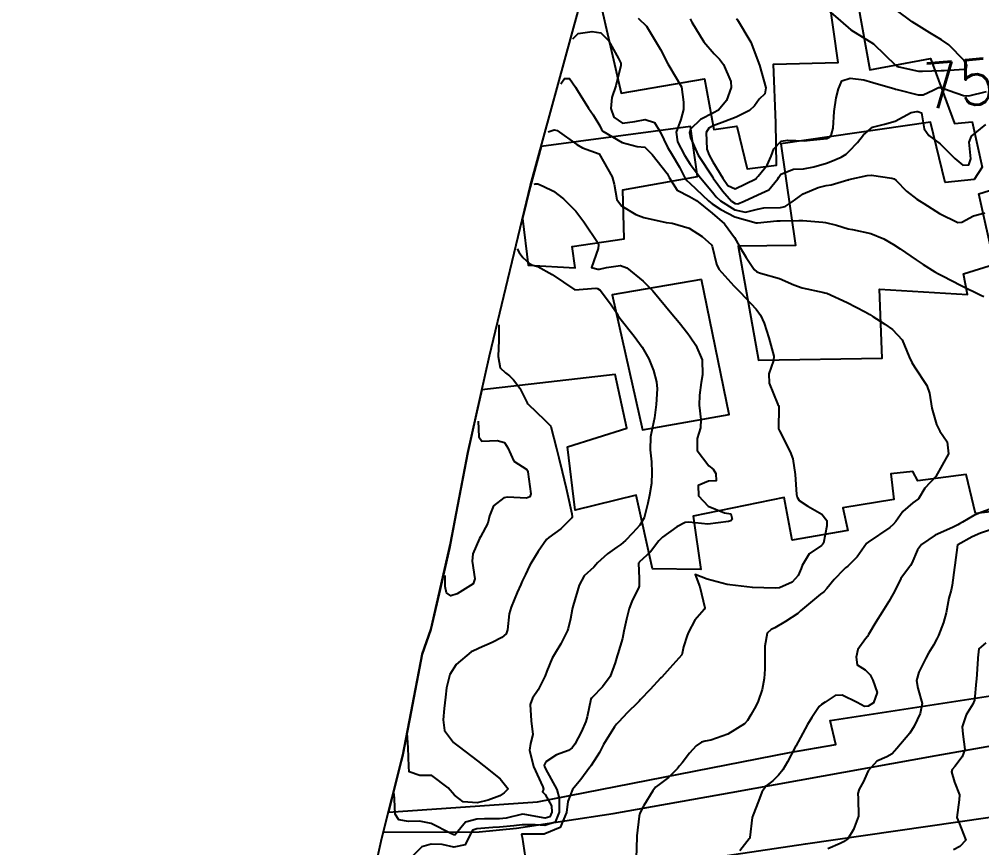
# Model space of a CAD drawing. Header units: metres. Extents: x 318500 to 325275, y 7408834 to 7428799.
# Drawn here: x 323216.5 to 323301.2, y 7419530.1 to 7419603 of the extents above; entities that cross this region are included whole.
import ezdxf
from ezdxf.enums import TextEntityAlignment as Align

# ---------------------------------------------------------------- set-up
doc = ezdxf.new("R2010")
doc.units = ezdxf.units.M
doc.header["$MEASUREMENT"] = 0
for name, color, linetype in [('Area', 45, 'Continuous'), ('Cotas', 45, 'Continuous'), ('Curvas de Nivel 1m', 11, 'Continuous'), ('Curvas de Nivel 5m', 15, 'Continuous'), ('Edificações', 30, 'Continuous'), ('Vias Primárias', 230, 'Continuous')]:
    doc.layers.add(name, color=color, linetype=linetype)
doc.styles.add('Style-STANDARD', font='STANDARD.shx')

msp = doc.modelspace()

# ---------------------------------------------------------------- linework, layer by layer
at = {"layer": 'Area'}
msp.add_lwpolyline([(323239.27, 7419489.734), (323239.297, 7419490.96), (323239.665, 7419493.183), (323240.208, 7419496.346), (323242.422, 7419505.631), (323245.536, 7419518.117), (323247.356, 7419526.281), (323248.386, 7419530.887), (323250.212, 7419538.23), (323251.931, 7419547.099), (323252.704, 7419549.263), (323254.433, 7419556.865), (323255.932, 7419564.857), (323257.844, 7419573.377), (323261.466, 7419588.397), (323265.657, 7419603.705)], dxfattribs=at)
at = {"layer": 'Curvas de Nivel 1m', "flags": 128}
for points, elevation in [([(323287.693, 7419603.784), (323288.76, 7419602.874), (323289.668, 7419602.075), (323291.65, 7419600.83), (323293.631, 7419598.941), (323293.701, 7419598.88), (323293.901, 7419598.806), (323295.625, 7419598.432), (323295.971, 7419598.429), (323297.626, 7419598.485), (323297.892, 7419598.482), (323299.628, 7419598.608), (323299.722, 7419598.635), (323299.848, 7419598.727), (323299.88, 7419598.974), (323299.636, 7419599.363), (323298.304, 7419600.743), (323297.657, 7419601.197), (323296.633, 7419601.798), (323295.674, 7419602.382), (323295.076, 7419602.789), (323293.695, 7419603.814)], 754), ([(323270.948, 7419603.107), (323271.669, 7419602.396), (323272.479, 7419601.088), (323272.897, 7419600.336), (323273.55, 7419599.071), (323273.628, 7419598.944), (323274.749, 7419597.053), (323274.932, 7419595.697), (323274.943, 7419595.049), (323274.693, 7419594.184), (323274.281, 7419593.059), (323274.394, 7419592.201), (323275.008, 7419591.048), (323275.508, 7419590.249), (323276.43, 7419589.031), (323277.478, 7419587.791), (323277.823, 7419587.364), (323278.182, 7419587.009), (323279.459, 7419586.228), (323280.405, 7419586.027), (323281.46, 7419586.29), (323282.01, 7419586.406), (323283.462, 7419586.428), (323283.886, 7419586.511), (323284.49, 7419586.925), (323285.477, 7419587.624), (323286.78, 7419588.188), (323287.485, 7419588.359), (323287.925, 7419588.436), (323289.412, 7419588.861), (323289.474, 7419588.876), (323289.49, 7419588.883), (323291.099, 7419589.233), (323291.497, 7419589.287), (323293.284, 7419589.021), (323293.492, 7419588.946), (323293.666, 7419588.807), (323294.568, 7419587.876), (323295.474, 7419587.176), (323295.714, 7419587.018), (323296.084, 7419586.771), (323297.457, 7419585.904), (323299.071, 7419585.109), (323299.446, 7419585.137), (323300.47, 7419585.7), (323301.459, 7419585.957)], 757), ([(323275.517, 7419603.052), (323275.675, 7419602.746), (323276.724, 7419601.029), (323277.639, 7419599.948), (323278.111, 7419599.489), (323278.454, 7419599.008), (323279.095, 7419597.511), (323279.136, 7419596.997), (323278.727, 7419595.859), (323278.024, 7419595.013), (323277.567, 7419594.767), (323276.421, 7419594.171), (323275.553, 7419593.312), (323275.453, 7419593.041), (323275.543, 7419592.556), (323276.237, 7419591.033), (323277.492, 7419589.12), (323277.559, 7419589.019), (323278.354, 7419587.882), (323279.15, 7419586.995), (323279.467, 7419586.781), (323279.716, 7419586.737), (323280.278, 7419586.978), (323281.476, 7419587.534), (323282.446, 7419587.985), (323283.24, 7419588.943), (323283.322, 7419589.112), (323283.497, 7419589.378), (323284.628, 7419589.798), (323285.504, 7419589.832), (323286.403, 7419590), (323287.512, 7419590.342), (323287.91, 7419590.48), (323288.816, 7419590.867), (323289.254, 7419591.133), (323289.528, 7419591.375), (323290.24, 7419592.149), (323290.786, 7419592.841), (323291.557, 7419593.508), (323292.62, 7419593.759), (323293.562, 7419594.018), (323294.985, 7419594.789), (323295.461, 7419594.893), (323295.572, 7419594.887), (323295.872, 7419594.775), (323296.132, 7419593.347), (323296.523, 7419592.765), (323297.539, 7419592.023), (323298.816, 7419590.737), (323299.512, 7419590.17), (323300.05, 7419590.184), (323300.228, 7419590.719), (323300.077, 7419592.187), (323300.292, 7419592.719), (323301.56, 7419593.749)], 756), ([(323265.18, 7419601.28), (323265.659, 7419601.748), (323266.906, 7419601.917), (323267.66, 7419601.807), (323268.337, 7419601.14), (323269.201, 7419599.552), (323269.418, 7419599.123), (323269.429, 7419598.934), (323268.981, 7419597.129), (323268.619, 7419596.1), (323268.542, 7419595.135), (323268.804, 7419594.373), (323269.557, 7419593.841), (323270.66, 7419594.008), (323271.561, 7419594.164), (323272.392, 7419593.921), (323272.872, 7419593.08), (323273.53, 7419591.743), (323273.943, 7419591.064), (323274.577, 7419589.98), (323275.057, 7419589.046), (323275.239, 7419588.796), (323275.485, 7419588.578), (323277.137, 7419587.023), (323277.466, 7419586.747), (323278.218, 7419586.249), (323279.449, 7419585.607), (323281.326, 7419585.078), (323281.442, 7419585.069), (323283.142, 7419585.245), (323283.445, 7419585.252), (323285.079, 7419585.282), (323285.446, 7419585.297), (323287.195, 7419585.132), (323287.443, 7419585.1), (323288.392, 7419584.87), (323289.436, 7419584.56), (323289.803, 7419584.486), (323291.43, 7419584.14), (323292.578, 7419583.657), (323293.416, 7419583.17), (323294.014, 7419582.794), (323295.401, 7419581.835), (323296.028, 7419581.402), (323297.071, 7419580.755), (323297.387, 7419580.579), (323297.723, 7419580.407), (323299.372, 7419579.552), (323301.118, 7419578.702), (323301.358, 7419578.588)], 758), ([(323264.13, 7419597.33), (323264.47, 7419597.788), (323264.906, 7419597.793), (323265.426, 7419597.01), (323265.593, 7419596.737), (323266.578, 7419595.165), (323266.981, 7419594.578), (323267.555, 7419593.618), (323267.704, 7419593.3), (323267.833, 7419593.146), (323269.536, 7419592.162), (323270.846, 7419591.791), (323271.53, 7419591.745), (323272.16, 7419591.09), (323273.495, 7419589.43), (323273.682, 7419589.067), (323274.369, 7419587.946), (323275.474, 7419587.406), (323276.074, 7419587.034), (323277.454, 7419585.92), (323278.529, 7419585.004), (323279.422, 7419583.783), (323279.872, 7419582.983), (323280.451, 7419582.024), (323281.144, 7419580.964), (323281.387, 7419580.758), (323281.705, 7419580.637), (323283.379, 7419580.191), (323284.659, 7419579.632), (323285.367, 7419579.349), (323287.299, 7419578.943), (323287.361, 7419578.929), (323287.545, 7419578.878), (323289.348, 7419578.057), (323290.936, 7419577.236), (323291.333, 7419577.009), (323291.613, 7419576.826), (323292.656, 7419576.143), (323293.319, 7419575.692), (323294.173, 7419574.791), (323294.797, 7419573.276), (323295.035, 7419572.782), (323295.274, 7419572.403), (323296.347, 7419570.764), (323296.577, 7419570.093), (323296.78, 7419568.757), (323297.208, 7419567.309), (323297.499, 7419566.746), (323298.13, 7419565.792), (323298.256, 7419564.734), (323297.15, 7419562.75), (323296.181, 7419561.717), (323295.614, 7419560.773), (323295.336, 7419560.557), (323295.115, 7419560.427), (323294.24, 7419559.652), (323293.612, 7419558.795), (323293.379, 7419558.505), (323293.085, 7419558.26), (323291.2, 7419556.957), (323291.07, 7419556.863), (323291.044, 7419556.83), (323290.232, 7419555.662), (323289.395, 7419554.855), (323289.196, 7419554.7), (323289.035, 7419554.554), (323288.204, 7419553.686), (323287.56, 7419552.875), (323287.294, 7419552.59), (323287.005, 7419552.37), (323285.221, 7419550.907), (323285.103, 7419550.793), (323284.987, 7419550.688), (323283.915, 7419549.987), (323282.967, 7419549.432), (323282.648, 7419549.26), (323282.295, 7419548.947), (323282.091, 7419547.801), (323282.09, 7419546.948), (323282.084, 7419545.783), (323282.038, 7419544.949), (323281.851, 7419543.995), (323281.509, 7419542.954), (323281.303, 7419542.526), (323280.862, 7419541.765), (323280.569, 7419541.25), (323280.312, 7419540.968), (323278.841, 7419540.047), (323277.337, 7419539.514), (323276.834, 7419539.427), (323276.515, 7419539.341), (323276.062, 7419539.028), (323275.474, 7419538.38), (323274.808, 7419537.545), (323274.583, 7419537.264), (323274.399, 7419537.046), (323273.618, 7419536.227), (323272.778, 7419535.625), (323272.459, 7419535.391), (323272.231, 7419535.078), (323271.438, 7419533.771), (323271.087, 7419533.095), (323271.017, 7419532.825), (323270.821, 7419531.098), (323270.813, 7419531.004), (323270.769, 7419529.099)], 759), ([(323261.79, 7419588.47), (323261.908, 7419588.516), (323262.121, 7419588.503), (323262.583, 7419588.32), (323263.477, 7419587.868), (323264.381, 7419587.191), (323265.454, 7419586.097), (323266.168, 7419585.169), (323267.412, 7419583.292), (323267.46, 7419583.149), (323267.407, 7419582.817), (323266.845, 7419581.158), (323267.388, 7419581.011), (323267.535, 7419581), (323268.162, 7419581.138), (323269.392, 7419581.328), (323269.947, 7419581.114), (323271.373, 7419579.95), (323272.244, 7419579.087), (323273.34, 7419577.751), (323273.915, 7419577.061), (323274.564, 7419576.293), (323275.313, 7419575.336), (323275.526, 7419575.038), (323276.026, 7419574.306), (323276.582, 7419573.027), (323276.593, 7419571.694), (323276.5, 7419571.028), (323276.355, 7419569.913), (323276.319, 7419569.029), (323276.47, 7419567.768), (323276.444, 7419567.028), (323276.128, 7419566.088), (323276.139, 7419565.03), (323277.157, 7419563.692), (323277.537, 7419563.398), (323277.789, 7419563.01), (323277.797, 7419562.354), (323277.14, 7419562.34), (323276.212, 7419561.951), (323276.258, 7419561.029), (323277.107, 7419560.138), (323278.543, 7419559.553), (323279.097, 7419559.451), (323279.212, 7419558.988), (323279.089, 7419558.852), (323278.883, 7419558.788), (323277.085, 7419558.543), (323275.4, 7419558.723), (323275.087, 7419558.695), (323274.338, 7419558.307), (323273.073, 7419557.404), (323272.761, 7419557.075), (323272.018, 7419556.123), (323271.041, 7419555.186), (323270.995, 7419555.146), (323270.969, 7419555.101), (323271.02, 7419553.75), (323271.039, 7419553.1), (323271.009, 7419552.99), (323270.374, 7419551.728), (323270.161, 7419551.108), (323269.916, 7419550.17), (323269.693, 7419549.113), (323269.573, 7419548.491), (323269.156, 7419547.118), (323269.097, 7419546.949), (323268.922, 7419546.322), (323268.464, 7419545.127), (323267.796, 7419544.237), (323266.882, 7419543.297), (323266.814, 7419543.218), (323266.785, 7419543.151), (323266.442, 7419541.57), (323266.332, 7419541.158), (323265.954, 7419540.276), (323265.358, 7419539.172), (323265.145, 7419538.855), (323264.821, 7419538.611), (323263.762, 7419538.245), (323262.806, 7419537.631), (323262.677, 7419537.327), (323262.696, 7419537.202), (323262.797, 7419536.989), (323263.769, 7419535.19), (323263.995, 7419534.42), (323263.991, 7419533.181), (323263.624, 7419532.299), (323262.732, 7419532.009), (323261.87, 7419532.076), (323260.733, 7419532.075), (323259.991, 7419531.977), (323258.729, 7419531.866), (323258.152, 7419531.835), (323256.726, 7419531.708), (323256.4, 7419531.61), (323256.181, 7419531.288), (323255.702, 7419530.298), (323254.702, 7419530.1), (323253.695, 7419530.33), (323252.706, 7419530.382), (323251.909, 7419530.135), (323251.097, 7419529.354)], 761), ([(323260.29, 7419582.79), (323260.479, 7419582.472), (323260.784, 7419582.018), (323261.392, 7419581.469), (323261.558, 7419581.394), (323262.106, 7419581.219), (323263.38, 7419580.532), (323265.36, 7419579.18), (323267.202, 7419579.313), (323267.362, 7419579.287), (323267.587, 7419579.147), (323268.52, 7419577.954), (323269.05, 7419577.124), (323269.149, 7419576.944), (323269.326, 7419576.686), (323270.602, 7419575.107), (323271.295, 7419574.126), (323271.892, 7419573.091), (323272.279, 7419572.07), (323272.546, 7419571.081), (323272.615, 7419570.45), (323272.53, 7419569.08), (323272.381, 7419567.914), (323272.199, 7419567.085), (323272.032, 7419566.243), (323272.01, 7419565.087), (323272.106, 7419564.032), (323272.153, 7419563.085), (323272.108, 7419562.113), (323271.936, 7419561.088), (323271.802, 7419560.397), (323271.466, 7419559.094), (323271.084, 7419558.47), (323270.436, 7419557.747), (323269.817, 7419557.113), (323269.414, 7419556.767), (323269.061, 7419556.506), (323268.251, 7419555.933), (323267.374, 7419555.145), (323267.221, 7419554.963), (323267.034, 7419554.764), (323266.193, 7419553.992), (323265.737, 7419553.169), (323265.207, 7419551.392), (323265.148, 7419551.178), (323265.12, 7419551.046), (323264.976, 7419550.218), (323264.793, 7419549.351), (323264.734, 7419549.182), (323264.123, 7419548.007), (323263.632, 7419547.193), (323263.385, 7419546.735), (323262.914, 7419545.604), (323262.748, 7419545.202), (323262.132, 7419543.97), (323261.641, 7419543.219), (323261.439, 7419542.654), (323261.533, 7419541.22), (323261.658, 7419540.038), (323261.463, 7419539.22), (323261.389, 7419538.654), (323261.726, 7419537.216), (323262.558, 7419535.419), (323262.595, 7419535.203), (323262.531, 7419534.967), (323262.765, 7419534.75), (323263.308, 7419533.747), (323263.35, 7419533.191), (323263.171, 7419532.766), (323262.742, 7419532.657), (323260.978, 7419532.995), (323260.747, 7419533.002), (323259.318, 7419532.668), (323258.74, 7419532.609), (323257.42, 7419532.589), (323256.739, 7419532.568), (323255.734, 7419532.296), (323254.908, 7419531.307), (323254.833, 7419531.193), (323254.718, 7419531.178), (323254.444, 7419531.313), (323252.733, 7419532.199), (323251.687, 7419532.394), (323250.735, 7419532.373), (323249.882, 7419532.518), (323249.563, 7419533.023), (323249.516, 7419533.675), (323249.49, 7419534.298), (323249.45, 7419534.82)], 762), ([(323258.69, 7419576.11), (323258.668, 7419574.743), (323258.63, 7419573.304), (323258.793, 7419572.314), (323259.259, 7419571.859), (323259.62, 7419571.619), (323259.957, 7419571.249), (323260.52, 7419570.518), (323261.167, 7419569.231), (323261.228, 7419569.13), (323262.713, 7419567.702), (323263.201, 7419567.245), (323263.23, 7419567.2), (323263.249, 7419567.149), (323263.758, 7419565.194), (323263.958, 7419564.396), (323264.26, 7419563.189), (323264.597, 7419561.716), (323264.711, 7419561.184), (323265.094, 7419559.443), (323265.138, 7419559.179), (323265.089, 7419559.09), (323264.127, 7419558.142), (323263.072, 7419557.383), (323262.87, 7419557.203), (323262.14, 7419556.128), (323261.57, 7419555.222), (323261.383, 7419554.877), (323261.023, 7419554.119), (323260.733, 7419553.516), (323260.607, 7419553.236), (323260.293, 7419552.531), (323259.747, 7419551.249), (323259.592, 7419550.639), (323259.443, 7419549.253), (323259.315, 7419548.895), (323258.949, 7419548.553), (323258.088, 7419548.123), (323256.935, 7419547.623), (323256.697, 7419547.52), (323256.245, 7419547.29), (323254.919, 7419546.184), (323254.363, 7419545.318), (323254.078, 7419544.137), (323253.993, 7419543.319), (323253.865, 7419542.32), (323253.765, 7419541.321), (323253.901, 7419540.38), (323254.68, 7419539.312), (323254.828, 7419539.197), (323255.183, 7419538.947), (323256.807, 7419537.716), (323257.362, 7419537.272), (323258.783, 7419536.123), (323259.497, 7419535.243), (323259.136, 7419534.877), (323258.764, 7419534.633), (323257.729, 7419534.235), (323256.757, 7419533.999), (323255.544, 7419534.084), (323254.764, 7419534.674), (323254.205, 7419535.316), (323252.786, 7419536.427), (323251.707, 7419536.426), (323250.791, 7419536.729), (323250.748, 7419537.21), (323250.697, 7419538.858), (323250.6, 7419540.18)], 763), ([(323256.87, 7419567.62), (323256.927, 7419566.248), (323257.179, 7419565.851), (323258.527, 7419565.919), (323259.177, 7419565.725), (323259.48, 7419565.255), (323260.003, 7419564.092), (323261.151, 7419563.368), (323261.198, 7419563.277), (323261.212, 7419563.229), (323261.228, 7419563.15), (323261.479, 7419561.225), (323261.397, 7419560.945), (323261.114, 7419560.824), (323259.449, 7419560.921), (323259.114, 7419560.869), (323258.2, 7419560.172), (323257.865, 7419559.272), (323257.712, 7419558.646), (323257.071, 7419557.43), (323256.988, 7419557.281), (323256.396, 7419555.944), (323256.34, 7419555.29), (323256.577, 7419553.726), (323256.426, 7419553.289), (323255.001, 7419552.415), (323254.46, 7419552.246), (323254.057, 7419552.488), (323253.946, 7419553.066), (323253.96, 7419554.03)], 764), ([(323301.937, 7419559.858), (323301.103, 7419559.562), (323300.493, 7419559.312), (323299.508, 7419558.716), (323299.238, 7419558.569), (323299.088, 7419558.49), (323298.604, 7419558.246), (323297.078, 7419557.568), (323295.886, 7419556.768), (323295.538, 7419556.298), (323295.045, 7419555.121), (323294.918, 7419554.905), (323294.814, 7419554.782), (323294.061, 7419553.753), (323293.597, 7419552.794), (323293.4, 7419552.403), (323292.999, 7419551.745), (323292.427, 7419550.808), (323291.878, 7419549.915), (323291.209, 7419548.826), (323291.117, 7419548.668), (323290.954, 7419548.443), (323290.273, 7419547.507), (323290.134, 7419546.842), (323290.231, 7419546.148), (323290.919, 7419545.719), (323291.362, 7419545.271), (323291.59, 7419544.82), (323291.98, 7419543.727), (323291.669, 7419542.818), (323291.184, 7419542.517), (323290.875, 7419542.495), (323290.229, 7419542.84), (323288.889, 7419543.48), (323288.284, 7419543.471), (323287.408, 7419542.875), (323287.079, 7419542.676), (323286.874, 7419542.489), (323286.225, 7419541.524), (323285.851, 7419540.895), (323284.831, 7419539.011), (323284.775, 7419538.911), (323284.1, 7419537.631), (323283.669, 7419536.927), (323283.288, 7419536.438), (323282.785, 7419535.959), (323282.224, 7419535.499), (323281.822, 7419534.949), (323281.545, 7419534.17), (323281.053, 7419532.957), (323280.985, 7419532.719), (323280.782, 7419530.959), (323280.768, 7419530.911), (323280.718, 7419530.833), (323279.902, 7419529.772)], 758), ([(323302.708, 7419558.297), (323301.081, 7419557.75), (323300.351, 7419557.434), (323299.07, 7419556.737), (323299.054, 7419556.72), (323298.828, 7419554.938), (323298.801, 7419554.724), (323298.575, 7419553.168), (323298.482, 7419552.728), (323298.302, 7419552.029), (323298.047, 7419550.734), (323297.834, 7419549.881), (323297.385, 7419548.744), (323297.249, 7419548.453), (323296.947, 7419547.906), (323296.505, 7419547.188), (323296.27, 7419546.76), (323295.663, 7419545.514), (323295.431, 7419544.772), (323295.574, 7419544.096), (323295.949, 7419542.764), (323295.761, 7419541.873), (323295.237, 7419540.774), (323294.844, 7419540.153), (323293.711, 7419538.791), (323293.293, 7419538.326), (323292.819, 7419538.045), (323291.959, 7419537.666), (323291.178, 7419536.824), (323291.064, 7419536.558), (323290.786, 7419535.886), (323290.405, 7419535.207), (323290.276, 7419534.837), (323290.32, 7419534.391), (323290.328, 7419532.836), (323289.906, 7419531.669), (323289.392, 7419530.85), (323289.008, 7419530.563), (323288.714, 7419530.44), (323287.626, 7419529.951)], 757), ([(323301.558, 7419548.084), (323300.943, 7419547.562), (323300.842, 7419546.79), (323300.838, 7419546.701), (323300.723, 7419544.89), (323300.706, 7419544.702), (323300.538, 7419543.051), (323300.416, 7419542.705), (323299.83, 7419541.746), (323299.465, 7419540.714), (323299.51, 7419540.047), (323299.694, 7419538.711), (323299.467, 7419538.067), (323298.807, 7419537.206), (323298.588, 7419536.939), (323298.512, 7419536.724), (323298.787, 7419535.833), (323299.229, 7419534.715), (323299.215, 7419534.266), (323298.996, 7419532.718), (323299.161, 7419532.298), (323299.782, 7419530.709), (323299.268, 7419530.158), (323298.707, 7419529.861)], 756)]:
    msp.add_lwpolyline(points, dxfattribs=dict(at, elevation=elevation))
at = {"layer": 'Curvas de Nivel 5m', "flags": 128}
for points, elevation in [([(323279.603, 7419603.07), (323279.644, 7419602.991), (323279.679, 7419602.939), (323280.866, 7419600.978), (323281.63, 7419598.97), (323282.185, 7419596.954), (323282.099, 7419596.449), (323281.585, 7419595.977), (323281.174, 7419595.368), (323280.755, 7419594.972), (323279.564, 7419594.395), (323278.557, 7419594.002), (323277.556, 7419593.612), (323277.175, 7419593.403), (323276.939, 7419593.026), (323276.981, 7419591.573), (323277.178, 7419591.023), (323277.511, 7419590.451), (323278.403, 7419589.006), (323278.849, 7419588.365), (323279.481, 7419588.066), (323281.288, 7419588.963), (323281.391, 7419589.062), (323281.493, 7419589.179), (323282.3, 7419590.16), (323282.64, 7419590.949), (323282.881, 7419591.596), (323283.54, 7419592.273), (323284.102, 7419592.371), (323285.541, 7419592.304), (323286.082, 7419592.362), (323287.545, 7419592.517), (323287.796, 7419592.627), (323287.973, 7419592.876), (323288.094, 7419593.413), (323288.185, 7419594.881), (323288.374, 7419596.093), (323288.589, 7419596.875), (323288.885, 7419597.596), (323289.614, 7419597.812), (323290.794, 7419597.66), (323291.609, 7419597.425), (323293.542, 7419596.87), (323293.601, 7419596.852), (323293.742, 7419596.808), (323295.593, 7419596.346), (323296.031, 7419596.336), (323296.91, 7419596.76), (323297.374, 7419596.983), (323297.603, 7419596.982), (323298.319, 7419596.743), (323299.593, 7419596.285), (323300.063, 7419596.253), (323301.599, 7419596.651)], 755), ([(323263.01, 7419593.08), (323263.541, 7419593.28), (323263.799, 7419593.197), (323265.528, 7419591.966), (323266.028, 7419591.673), (323267.52, 7419591.15), (323268.652, 7419589.133), (323268.831, 7419588.477), (323269.074, 7419587.126), (323269.462, 7419586.588), (323270.737, 7419585.821), (323271.447, 7419585.542), (323273.401, 7419585.11), (323273.441, 7419585.104), (323273.947, 7419585.062), (323275.434, 7419584.612), (323276.577, 7419583.875), (323277.412, 7419583.13), (323277.442, 7419583.02), (323277.824, 7419581.443), (323278.046, 7419581.01), (323279.368, 7419579.529), (323279.918, 7419578.982), (323281.338, 7419577.491), (323281.714, 7419576.956), (323282.027, 7419576.248), (323282.446, 7419574.949), (323282.878, 7419573.352), (323282.856, 7419572.944), (323282.431, 7419571.779), (323282.467, 7419570.948), (323283.232, 7419569.094), (323283.293, 7419569.001), (323283.321, 7419568.939), (323283.328, 7419568.839), (323283.31, 7419566.938), (323283.373, 7419566.762), (323284.334, 7419564.923), (323284.55, 7419564.306), (323284.761, 7419562.916), (323284.878, 7419561.16), (323284.94, 7419560.913), (323285.116, 7419560.636), (323285.878, 7419560.129), (323287.098, 7419559.422), (323287.54, 7419558.876), (323287.564, 7419558.397), (323287.258, 7419556.878), (323287.184, 7419556.763), (323287.067, 7419556.676), (323286.009, 7419555.942), (323285.385, 7419554.905), (323285.293, 7419554.649), (323285.027, 7419554.012), (323284.503, 7419553.433), (323283.388, 7419552.934), (323283.01, 7419552.9), (323281.01, 7419552.96), (323279.013, 7419553.21), (323278.778, 7419553.23), (323277.02, 7419553.706), (323275.957, 7419554.1), (323276.381, 7419553.026), (323276.824, 7419551.19), (323276.766, 7419551.022), (323275.919, 7419550.087), (323275.367, 7419549.036), (323275.246, 7419548.747), (323274.941, 7419547.749), (323274.826, 7419547.147), (323274.772, 7419547.042), (323273.728, 7419545.867), (323273.012, 7419545.068), (323272.954, 7419545.024), (323272.909, 7419544.981), (323271.987, 7419543.99), (323271.158, 7419543.096), (323271.022, 7419542.954), (323270.876, 7419542.817), (323270.009, 7419541.962), (323269.218, 7419541.116), (323269.033, 7419540.933), (323268.846, 7419540.714), (323267.901, 7419539.134), (323267.524, 7419538.435), (323266.802, 7419537.308), (323266.734, 7419537.218), (323266.688, 7419537.152), (323265.888, 7419536.059), (323265.163, 7419535.174), (323264.759, 7419534.12), (323264.64, 7419533.172), (323264.078, 7419531.832), (323262.721, 7419531.265), (323262.662, 7419531.26), (323260.72, 7419531.24), (323260.665, 7419531.231), (323260.716, 7419530.979), (323261, 7419529.225)], 760)]:
    msp.add_lwpolyline(points, dxfattribs=dict(at, elevation=elevation))
at = {"layer": 'Edificações'}
for points in [[(323266.547, 7419609.135), (323269.449, 7419596.508), (323276.775, 7419597.764), (323277.595, 7419593.286), (323279.62, 7419593.602), (323280.549, 7419589.833), (323283.119, 7419590.161), (323283.064, 7419593.875), (323282.845, 7419599.063), (323288.537, 7419599.186), (323286.568, 7419613.13), (323281.921, 7419612.638), (323280.664, 7419617.226), (323273.501, 7419616.297), (323273.228, 7419614.113), (323269.237, 7419613.621), (323269.456, 7419612.201), (323266.98, 7419611.776)], [(323260.757, 7419585.46), (323261.253, 7419581.339), (323265.395, 7419581.127), (323265.13, 7419582.984), (323269.697, 7419583.673), (323269.59, 7419587.987), (323276.176, 7419589.155), (323275.538, 7419593.558), (323262.399, 7419591.805), (323261.42, 7419588.207)], [(323276.53, 7419580.083), (323268.658, 7419578.746), (323271.337, 7419566.854), (323278.941, 7419568.191), (323276.53, 7419580.083)]]:
    msp.add_lwpolyline(points, close=True, dxfattribs=at)
for points in [[(323290.317, 7419604.244), (323291.347, 7419598.557), (323296.663, 7419599.562), (323298.777, 7419593.82), (323300.35, 7419593.983), (323301.217, 7419589.974)], [(323301.217, 7419589.974), (323300.512, 7419588.891), (323297.964, 7419588.62), (323296.663, 7419593.928), (323283.487, 7419592.033), (323284.784, 7419583.075), (323279.742, 7419583.021), (323281.531, 7419573), (323292.43, 7419573.163), (323292.187, 7419579.235), (323292.187, 7419579.235), (323299.922, 7419578.76), (323299.583, 7419580.59), (323302.297, 7419581.438), (323300.941, 7419587.628), (323303.282, 7419588.374)], [(323307.846, 7419560.289), (323300.63, 7419559.499), (323299.818, 7419562.933), (323295.552, 7419562.354), (323295.13, 7419563.196), (323293.181, 7419562.985), (323293.445, 7419560.723), (323288.968, 7419559.986), (323289.389, 7419557.986), (323284.49, 7419557.144), (323283.799, 7419560.884), (323275.792, 7419559.253), (323276.466, 7419554.555), (323272.199, 7419554.607), (323270.773, 7419561.092), (323265.401, 7419559.777), (323264.716, 7419565.355), (323269.931, 7419566.986), (323268.93, 7419571.735), (323257.167, 7419570.36), (323256.674, 7419568.166), (323255.932, 7419564.857), (323254.931, 7419559.519), (323254.33, 7419556.41), (323253.423, 7419552.423), (323252.704, 7419549.263), (323251.931, 7419547.099), (323250.826, 7419541.4), (323250.212, 7419538.23), (323250.072, 7419537.667), (323248.957, 7419533.182), (323262.081, 7419534.085), (323284.263, 7419538.451), (323288.337, 7419539.131), (323287.842, 7419541.272), (323311.509, 7419544.897)]]:
    msp.add_lwpolyline(points, dxfattribs=at)
at = {"layer": 'Vias Primárias'}
for points in [[(323463.151, 7419593.445, 0), (323461.926, 7419601.304, 0.173993)], [(323715.644, 7420145.548, 0), (323709.04, 7420132.939)], [(323831.088, 7420001.787, 0), (323833.844, 7420008.443, 0.220888)], [(323248.522, 7419531.431), (323256.937, 7419531.461), (323260.225, 7419531.775), (323268.748, 7419533.072), (323279.132, 7419534.931), (323297.188, 7419538.183), (323312.476, 7419540.874), (323316.241, 7419541.695), (323324.136, 7419544.855), (323329.068, 7419547.361), (323331.76, 7419549.403), (323336.478, 7419554.684), (323339.896, 7419559.957, 0.090784), (323344.056, 7419569.96, 0), (323346.801, 7419582.652, 0.190102), (323345.228, 7419592.228), (323340.248, 7419600.89, 0.130811), (323334.797, 7419606.379, 0.101187), (323319.638, 7419613.53), (323309.364, 7419615.619), (323290.976, 7419617.953), (323282.473, 7419619.388), (323269.438, 7419623.862)], [(323247.515, 7419526.991), (323258.995, 7419526.673), (323263.399, 7419527.095), (323285.672, 7419530.411), (323301.738, 7419532.71, 0.053066), (323319.012, 7419537.298, 0.054341), (323332.538, 7419544.55, 0.062762), (323342.502, 7419555.787, 0.034926), (323349.372, 7419568.834, -0.593271), (323356.946, 7419569.536, -0.04764), (323358.14, 7419566.638, -0.061496), (323361.499, 7419555.73, -0.088039), (323362.965, 7419540.797, -0.118293), (323360.365, 7419528.338, -0.046026), (323353.214, 7419515.926, -0.087686), (323342.606, 7419505.389, -0.131073), (323331.103, 7419500.657, -0.055714), (323312.124, 7419498.539, 0.088406), (323279.429, 7419488.811)]]:
    msp.add_lwpolyline(points, format="xyb", dxfattribs=at)

# ---------------------------------------------------------------- texts
at = {"layer": 'Cotas', "style": 'Style-STANDARD'}
msp.add_text('755', height=4, rotation=5.03492, dxfattribs=at).set_placement((323300.718, 7419597.48, 755), align=Align.MIDDLE_CENTER)

doc.saveas('drawing.dxf')
